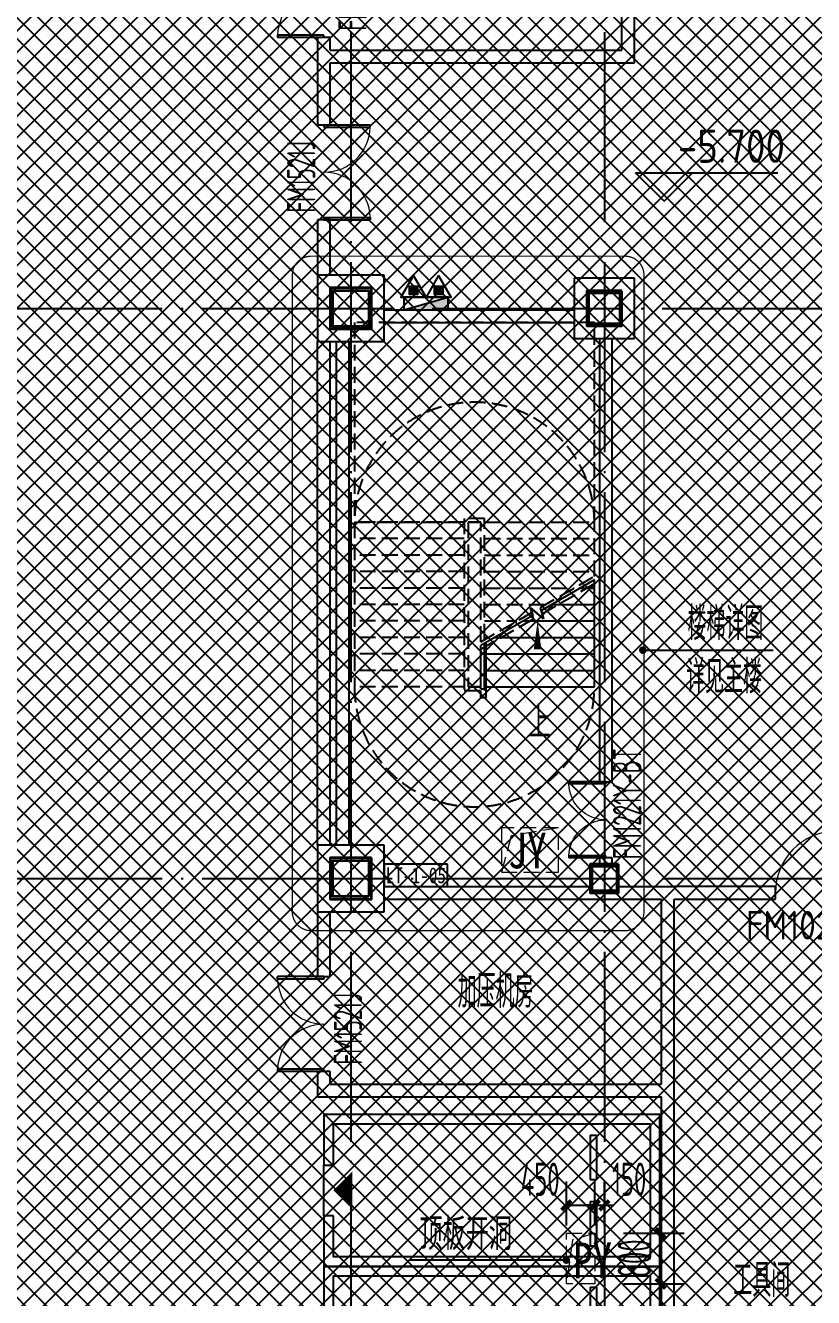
# Model space of a CAD drawing. Extents: x -473190 to 2138458, y -81875 to 2633646.
# Drawn here: x 941271 to 953708, y 46576 to 66660 of the extents above; entities that cross this region are included whole.
import ezdxf
from ezdxf.enums import TextEntityAlignment as Align

# ---------------------------------------------------------------- set-up
doc = ezdxf.new("R2010")
doc.units = 0
doc.header["$LTSCALE"] = 1000
for name, pattern in [('__DASH', [0.35, 0.25, -0.1]), ('DASH', [0.35, 0.25, -0.1]), ('DOTE', [2.42, 2, -0.2, 0.02, -0.2])]:
    doc.linetypes.add(name, pattern=pattern)
for name, color, linetype in [('00-停车位', 67, 'Continuous'), ('A-BEAM', 4, 'Continuous'), ('A-COLUMN', 2, 'Continuous'), ('A-DIM_SYMB', 3, 'Continuous'), ('A-PUB_TEXT', 7, 'Continuous'), ('A-ROOM_NAME', 23, 'Continuous'), ('A-STAIR', 3, 'Continuous'), ('A-WALL', 2, 'Continuous'), ('DIM_ELEV', 3, 'Continuous'), ('DIM_LEAD', 3, 'Continuous'), ('DOOR_FIRE', 4, 'Continuous'), ('DOOR_FIRE_TEXT', 7, 'Continuous'), ('DOTE', 1, 'DOTE'), ('PUB_DIM', 3, 'Continuous'), ('PUB_TEXT', 7, 'Continuous'), ('SRC-03F$0$A-SYMB-NUMB-T', 4, 'Continuous'), ('SRC-03F$0$A-WALL', 7, 'Continuous'), ('STAIR', 2, 'Continuous'), ('W-EQUIP_消火栓', 7, 'Continuous'), ('W-EQUIP_灭火器', 7, 'Continuous'), ('WINDOW', 4, 'Continuous'), ('WINDOW_TEXT', 7, 'Continuous'), ('索引线', 252, 'Continuous')]:
    doc.layers.add(name, color=color, linetype=linetype)
doc.layers.add('HOLE', color=52, linetype='Continuous', lineweight=15)
doc.layers.add('钢柱', color=51, linetype='Continuous', lineweight=35)
doc.styles.add('8B2_01', font='simhei.ttf', dxfattribs={"width": 0.8})
doc.styles.add('8B2_02', font='tssdeng.shx', dxfattribs={"width": 0.6, "bigfont": 'TSSDCHN.shx'})
doc.styles.add('_TCH_DIM', font='SIMPLEX', dxfattribs={"bigfont": 'GBCBIG'})
doc.styles.add('_TCH_DIM_T3', font='tssdeng.shx', dxfattribs={"width": 0.564706, "bigfont": '@@@tssdchn.shx'})
doc.styles.add('_TCH_WINDOW', font='tssdeng.shx', dxfattribs={"width": 0.8, "height": 3.5, "bigfont": 'tssdchn.shx'})
doc.styles.add('SRC-03F$0$ECADI-TXT', font='simplex.shx', dxfattribs={"bigfont": 'hztxt.shx'})
doc.styles.get("Standard").update_dxf_attribs({"font": 'gbenor.shx', "bigfont": 'gbcbig.shx'})
doc.dimstyles.new('_TCH_ARCH&&150', dxfattribs={"dimtxt": 525, "dimasz": 150, "dimexe": 375, "dimexo": 450, "dimgap": 150, "dimtad": 1, "dimdec": 0, "dimzin": 0, "dimdsep": 46, "dimtxsty": '_TCH_DIM_T3', "dimblk": 'ARCHTICK', "dimcen": 0.09, "dimclrt": 7, "dimazin": 2, "dimtfac": 1, "dimtdec": 0, "dimtix": 1, "dimtmove": 2, "dimatfit": 3, "dimfxl": 0, "dimtolj": 1, "dimtzin": 0, "dimarcsym": 0})

# ---------------------------------------------------------------- blocks, each defined once
blk = doc.blocks.new('车位2400x5300')
at = {"layer": '00-停车位', "color": 251}
for p, q in [((-875, -1000), (-175, -1000)), ((-875, -1100), (-875, -1000)), ((-175, -1100), (-175, -1000)), ((175, -1000), (875, -1000)), ((175, -1100), (175, -1000)), ((875, -1100), (875, -1000)), ((-875, -1100), (-175, -1100)), ((175, -1100), (875, -1100)), ((400, -5300), (-400, -5300))]:
    blk.add_line(p, q, dxfattribs=at)
blk.add_lwpolyline([(400, -5150), (400, -5300), (1200, -5300), (1200, 0), (-1200, 0), (-1200, -5300), (-400, -5300), (-400, -5150), (-1050, -5150), (-1050, -150), (1050, -150), (1050, -5150), (400, -5150)], dxfattribs=at)
blk.add_lwpolyline([(0, -5150, 0, 600, 0), (0, -4850, 600, 600, 0)], format="xyseb", dxfattribs=at)
blk = doc.blocks.new('A$C00330F2E')
at = {"layer": 'A-COLUMN'}
for p, q in [((5375, -89800), (4325, -89800)), ((4325, -89800), (4325, -90850)), ((5375, -90850), (5375, -89800)), ((4325, -90850), (5375, -90850)), ((5375, -98800), (4325, -98800)), ((4325, -98800), (4325, -99850)), ((5375, -99850), (5375, -98800)), ((4325, -99850), (5375, -99850))]:
    blk.add_line(p, q, dxfattribs=at)
at = {"layer": '钢柱', "color": 4, "lineweight": 35}
for points in [[(5175, -90000), (4525, -90000), (4525, -90650), (5175, -90650)], [(5135, -90610), (4565, -90610), (4565, -90040), (5135, -90040)], [(9125, -90050), (8575, -90050), (8575, -90600), (9125, -90600)], [(9095, -90570), (8605, -90570), (8605, -90080), (9095, -90080)], [(5175, -99000), (4525, -99000), (4525, -99650), (5175, -99650)], [(5135, -99610), (4565, -99610), (4565, -99040), (5135, -99040)], [(9075, -99100), (8625, -99100), (8625, -99550), (9075, -99550)], [(9045, -99520), (8655, -99520), (8655, -99130), (9045, -99130)]]:
    blk.add_lwpolyline(points, close=True, dxfattribs=at)
blk = doc.blocks.new('SRC-03F$0$ECADI-TAG-CODE')
at = {"layer": 'SRC-03F$0$A-SYMB-NUMB-T', "color": 1}
blk.add_lwpolyline([(3.41, 8.1), (13.41, 8.1), (13.41, 4.6), (3.41, 4.6)], close=True, dxfattribs=at)
at = {"layer": 'SRC-03F$0$A-SYMB-NUMB-T', "style": 'SRC-03F$0$ECADI-TXT', "width": 0.7}
blk.add_attdef('CODE', text='', height=2.5, dxfattribs=at).set_placement((8.41, 6.35), align=Align.MIDDLE_CENTER)
blk = doc.blocks.new('A$C00483281')
at = {"layer": 'A-BEAM'}
blk.add_lwpolyline([(2132, 3725), (2132, 2850), (2050, 2850), (2050, 2965)], dxfattribs=at)
at = {"layer": 'A-DIM_SYMB'}
blk.add_lwpolyline([(2946, 2895, 0, 0, 0), (2946, 4065, 0, 120, 0), (2946, 3615, 0, 0, 0)], format="xyseb", dxfattribs=at)
at = {"layer": 'A-STAIR', "color": 8, "linetype": '__DASH'}
for p, q in [((3843, 8775), (57, 8775)), ((57, 8775), (57, 5625)), ((3843, 5625), (3843, 8775)), ((57, 5625), (57, 3025)), ((1790, 5625), (57, 5625)), ((57, 5625), (1790, 5625)), ((2110, 5685), (1790, 5685)), ((1790, 5685), (1790, 2965)), ((1850, 5625), (1850, 3025)), ((2050, 5625), (1850, 5625)), ((1850, 5625), (1850, 3025)), ((1850, 5625), (2050, 5625)), ((2050, 3735), (2050, 5625)), ((2050, 3735), (2050, 5625)), ((2110, 3770), (2110, 5685)), ((2110, 5625), (3843, 5625)), ((2110, 5625), (3843, 5625)), ((3843, 4770), (3843, 5625)), ((1790, 5365), (57, 5365)), ((2110, 5365), (3843, 5365)), ((1790, 5105), (57, 5105)), ((2110, 5105), (3843, 5105)), ((1790, 4845), (57, 4845)), ((2110, 4845), (3843, 4845)), ((2994, 4280), (3843, 4770)), ((3020, 4180), (3843, 4655)), ((3843, 3025), (3843, 4655)), ((1790, 4585), (57, 4585)), ((2110, 4585), (3522, 4585)), ((3722, 4585), (3843, 4585)), ((1790, 4325), (57, 4325)), ((2110, 4325), (3072, 4325)), ((2882, 4100), (2836, 4272)), ((2836, 4272), (3042, 4100)), ((3042, 4100), (2994, 4280)), ((3272, 4325), (3843, 4325)), ((1790, 4065), (57, 4065)), ((2050, 3735), (2855, 4200)), ((2050, 3620), (2882, 4100)), ((2110, 4065), (2621, 4065)), ((2821, 4065), (3843, 4065)), ((1790, 3805), (57, 3805)), ((2050, 3025), (2050, 3620)), ((2050, 3025), (2050, 3620)), ((2110, 3805), (2171, 3805)), ((2110, 2965), (2110, 3654)), ((2371, 3805), (3843, 3805)), ((1790, 3545), (57, 3545)), ((2110, 3545), (3843, 3545)), ((1790, 3285), (57, 3285)), ((2110, 3285), (3843, 3285)), ((1790, 3025), (57, 3025)), ((1850, 3025), (2050, 3025)), ((2050, 3025), (1850, 3025)), ((2110, 3025), (3843, 3025)), ((1790, 2965), (2110, 2965))]:
    blk.add_line(p, q, dxfattribs=at)
at = {"layer": 'A-STAIR'}
for p, q in [((3843, 4713), (3007, 4230)), ((3843, 3025), (3843, 4713)), ((3622, 4585), (3843, 4585)), ((3042, 4100), (2836, 4272)), ((2836, 4272), (2869, 4150)), ((3007, 4230), (3042, 4100)), ((3172, 4325), (3843, 4325)), ((2869, 4150), (2050, 3677)), ((2721, 4065), (3843, 4065)), ((2050, 3025), (2050, 3677)), ((2050, 2995), (2050, 3677)), ((2110, 2995), (2110, 3712)), ((2271, 3805), (3843, 3805)), ((2110, 3545), (3843, 3545)), ((2110, 3285), (3843, 3285)), ((2110, 3025), (3843, 3025)), ((2050, 2995), (2110, 2995))]:
    blk.add_line(p, q, dxfattribs=at)
at = {"layer": 'STAIR', "color": 9, "linetype": 'DASH'}
for centre, start, end in [((1950, 5625), 0, 180), ((1950, 3025), 180, 0)]:
    blk.add_arc(centre, 1893, start, end, dxfattribs=at)
at = {"layer": 'A-PUB_TEXT', "style": '_TCH_DIM'}
blk.add_text('上', height=506, dxfattribs=at).set_placement((2790, 2213))
blk = doc.blocks.new('_ArchTick')
at = {"color": 0, "linetype": 'ByBlock', "const_width": 0.4}
blk.add_lwpolyline([(-0.5, -0.5), (0.5, 0.5)], dxfattribs=at)
blk = doc.blocks.new('*D5600')
at = {"layer": 'Defpoints', "color": 0, "transparency": 16777216}
for p in [(26700, -111610), (26550, -112380), (26700, -112380)]:
    blk.add_point(p, dxfattribs=at)
at = {"layer": 'PUB_DIM', "color": 0, "lineweight": -2, "transparency": 16777216}
for p, q in [((26550, -111930), (26550, -111235)), ((26700, -111930), (26700, -111235)), ((26550, -111610), (26400, -111610)), ((26550, -111610), (26700, -111610)), ((26700, -111610), (26850, -111610))]:
    blk.add_line(p, q, dxfattribs=at)
at = {"layer": 'PUB_DIM', "color": 0, "lineweight": -2, "transparency": 16777216, "xscale": 150, "yscale": 150, "zscale": 150}
blk.add_blockref('_ArchTick', (26550, -111610), dxfattribs=at)
at = {"layer": 'PUB_DIM', "color": 0, "lineweight": -2, "transparency": 16777216, "xscale": 150, "yscale": 150, "zscale": 150, "rotation": 180}
blk.add_blockref('_ArchTick', (26700, -111610), dxfattribs=at)
at = {"layer": 'PUB_DIM', "color": 7, "transparency": 16777216, "insert": (27092, -111198), "char_height": 525, "attachment_point": 5, "style": '_TCH_DIM_T3'}
blk.add_mtext('\\A1;150', dxfattribs=at)
blk = doc.blocks.new('*D5601')
at = {"layer": 'Defpoints', "color": 0, "transparency": 16777216}
for p in [(26550, -111610), (26100, -112380), (26550, -112380)]:
    blk.add_point(p, dxfattribs=at)
at = {"layer": 'PUB_DIM', "color": 0, "lineweight": -2, "transparency": 16777216}
for p, q in [((26100, -111930), (26100, -111235)), ((26550, -111930), (26550, -111235)), ((26100, -111610), (26550, -111610))]:
    blk.add_line(p, q, dxfattribs=at)
at = {"layer": 'PUB_DIM', "color": 0, "lineweight": -2, "transparency": 16777216, "xscale": 150, "yscale": 150, "zscale": 150, "rotation": 180}
blk.add_blockref('_ArchTick', (26100, -111610), dxfattribs=at)
at = {"layer": 'PUB_DIM', "color": 0, "lineweight": -2, "transparency": 16777216, "xscale": 150, "yscale": 150, "zscale": 150}
blk.add_blockref('_ArchTick', (26550, -111610), dxfattribs=at)
at = {"layer": 'PUB_DIM', "color": 7, "transparency": 16777216, "insert": (25688, -111198), "char_height": 525, "attachment_point": 5, "style": '_TCH_DIM_T3'}
blk.add_mtext('\\A1;450', dxfattribs=at)
blk = doc.blocks.new('*D5602')
at = {"layer": 'Defpoints', "color": 0, "transparency": 16777216}
for p in [(26550, -112050), (27587, -112050), (26550, -112850)]:
    blk.add_point(p, dxfattribs=at)
at = {"layer": 'PUB_DIM', "color": 0, "lineweight": -2, "transparency": 16777216}
for p, q in [((27000, -112050), (27962, -112050)), ((27587, -112050), (27587, -111900)), ((27587, -112850), (27587, -112050)), ((27000, -112850), (27962, -112850)), ((27587, -112850), (27587, -113000))]:
    blk.add_line(p, q, dxfattribs=at)
at = {"layer": 'PUB_DIM', "color": 0, "lineweight": -2, "transparency": 16777216, "xscale": 150, "yscale": 150, "zscale": 150}
for p, rotation in [((27587, -112050), 270), ((27587, -112850), 90)]:
    blk.add_blockref('_ArchTick', p, dxfattribs=dict(at, rotation=rotation))
at = {"layer": 'PUB_DIM', "color": 7, "transparency": 16777216, "insert": (27174, -112450), "char_height": 525, "attachment_point": 5, "rotation": 90, "style": '_TCH_DIM_T3'}
blk.add_mtext('\\A1;800', dxfattribs=at)
blk = doc.blocks.new('*D5603')
at = {"layer": 'Defpoints', "color": 0, "transparency": 16777216}
for p in [(26550, -112850), (27587, -112850), (26550, -115450)]:
    blk.add_point(p, dxfattribs=at)
at = {"layer": 'PUB_DIM', "color": 0, "lineweight": -2, "transparency": 16777216}
for p, q in [((27000, -112850), (27962, -112850)), ((27587, -115450), (27587, -112850)), ((27000, -115450), (27962, -115450))]:
    blk.add_line(p, q, dxfattribs=at)
at = {"layer": 'PUB_DIM', "color": 0, "lineweight": -2, "transparency": 16777216, "xscale": 150, "yscale": 150, "zscale": 150}
for p, rotation in [((27587, -112850), 90), ((27587, -115450), 270)]:
    blk.add_blockref('_ArchTick', p, dxfattribs=dict(at, rotation=rotation))
at = {"layer": 'PUB_DIM', "color": 7, "transparency": 16777216, "insert": (27174, -114150), "char_height": 525, "attachment_point": 5, "rotation": 90, "style": '_TCH_DIM_T3'}
blk.add_mtext('\\A1;2600', dxfattribs=at)
blk = doc.blocks.new('$TwtSys$00000434')
for p, q in [((-0.5, 0.5), (-0.5, -0.5)), ((-0.5, -0.5), (0.5, 0.5)), ((0.5, 0.5), (-0.5, 0.5)), ((0.5, -0.5), (0.5, 0.5)), ((-0.5, -0.5), (0.5, -0.5))]:
    blk.add_line(p, q)
blk.add_solid([(0.5, -0.5), (0.5, 0.5), (-0.5, -0.5)])
blk = doc.blocks.new('$TwtSys$00000546')
h = blk.add_hatch()
h.set_pattern_fill('ANSI31', color=256, scale=200, style=0)
h.set_pattern_definition([(45, (-38543.802, -6670.83), (-17.67767, 17.67767), [])])
h.paths.add_polyline_path([(-65, 174), (65, 174), (65, 44), (-65, 44)])
for points in [[(0, 344), (-198, 0), (198, 0)], [(-65, 174), (65, 174), (65, 44), (-65, 44)]]:
    blk.add_lwpolyline(points, close=True)
blk = doc.blocks.new('ADFASDF')
h = blk.add_hatch()
h.set_pattern_fill('ANSI37', color=8, scale=150)
h.set_pattern_definition([(45, (0, 0), (-168.3798, 168.3798), []), (135, (0, 0), (-168.3798, -168.3798), [])])
h.paths.add_polyline_path([(521397, 239186), (521397, 224886), (539697, 224886), (539697, 169261), (524947, 169261), (524947, 171211), (527822, 171211), (527922, 176611), (501318, 176611), (501125, 109884), (530547, 109887), (530547, 107449), (538188, 100503), (536147, 98236), (540086, 94690), (517812, 69953), (517812, 59790), (482108, 20136), (405247, 20136), (405247, 26086), (391997, 40436), (391997, 64736), (399997, 64738), (399997, 239186), (409022, 239186)])
blk = doc.blocks.new('$DorLib2D$00000002')
for p, q in [((-0.5, 0), (-0.5, 0.4875)), ((-0.475, 0.4875), (-0.5, 0.4875)), ((-0.475, 0), (-0.475, 0.4875)), ((0.475, 0), (0.475, 0.4875)), ((0.475, 0.4875), (0.5, 0.4875)), ((0.5, 0), (0.5, 0.4875)), ((-0.5, 0), (-0.475, 0)), ((0.5, 0), (0.475, 0))]:
    blk.add_line(p, q)
at = {"lineweight": 13}
for centre, start, end in [((-0.4875, 0), 0, 88.53072), ((0.4875, 0), 91.46928, 180)]:
    blk.add_arc(centre, 0.4875, start, end, dxfattribs=at)
blk = doc.blocks.new('$DorLib2D$00000001')
for p, q in [((0.45, 0.975), (0.5, 0.975)), ((0.45, 0), (0.45, 0.975)), ((0.5, 0), (0.5, 0.975)), ((0.5, 0), (0.45, 0))]:
    blk.add_line(p, q)
at = {"lineweight": 13}
blk.add_arc((0.475, 0), 0.975, 91.4693, 180, dxfattribs=at)
blk = doc.blocks.new('A$C031B73C8')
at = {"layer": 'HOLE', "linetype": 'DASH'}
for points in [[(25975, -105650), (25075, -105650), (25075, -106350), (25975, -106350), (25975, -105650)], [(25975, -105650), (25230.4, -105776), (25075, -106350)], [(26100, -112050), (26550, -112050), (26550, -112850), (26100, -112850), (26100, -112050)], [(26550, -112050), (26195.3, -112158.1), (26100, -112850)]]:
    blk.add_lwpolyline(points, dxfattribs=at)
at = {"layer": 'PUB_DIM'}
for base, p1, p2, picture, middle in [((26550, -111610.1), (26100, -112380), (26550, -112380), '*D5601', (25688.3, -111197.6)), ((26700, -111610.1), (26550, -112380), (26700, -112380), '*D5600', (27092.3, -111197.6))]:
    dim = blk.add_linear_dim(base=base, p1=p1, p2=p2, angle=0, dimstyle='_TCH_ARCH&&150', dxfattribs=at)
    dim.commit()
    dim.dimension.update_dxf_attribs({"geometry": picture, "text_midpoint": middle, "dimtype": 161})
for p1, p2, picture, middle in [((26550, -112850), (26550, -112050), '*D5602', (27174.5, -112450)), ((26550, -115450), (26550, -112850), '*D5603', (27174.5, -114150))]:
    dim = blk.add_aligned_dim(p1=p1, p2=p2, distance=-1037, dimstyle='_TCH_ARCH&&150', dxfattribs=at)
    dim.commit()
    dim.dimension.update_dxf_attribs({"geometry": picture, "text_midpoint": middle})

msp = doc.modelspace()

# ---------------------------------------------------------------- linework, layer by layer
at = {"layer": 'A-COLUMN'}
for p, q in [((946931.7, 62717.4), (945881.7, 62717.4)), ((945881.7, 62717.4), (945881.7, 61667.4)), ((946931.7, 61667.4), (946931.7, 62717.4)), ((950881.7, 62667.4), (949931.7, 62667.4)), ((949931.7, 62667.4), (949931.7, 61717.4)), ((950881.7, 61717.4), (950881.7, 62667.4)), ((945881.7, 61667.4), (946931.7, 61667.4)), ((949931.7, 61717.4), (950881.7, 61717.4)), ((946931.7, 53717.4), (945881.7, 53717.4)), ((945881.7, 53717.4), (945881.7, 52667.4)), ((946931.7, 52667.4), (946931.7, 53717.4)), ((950631.7, 53417.4), (950181.7, 53417.4)), ((950181.7, 53417.4), (950181.7, 52967.4)), ((950631.7, 52967.4), (950631.7, 53417.4)), ((950181.7, 52967.4), (950631.7, 52967.4)), ((945881.7, 52667.4), (946931.7, 52667.4))]:
    msp.add_line(p, q, dxfattribs=at)
at = {"layer": 'A-WALL'}
for p, q in [((950681.7, 66267.4), (950681.7, 70717.4)), ((950881.7, 66067.4), (950881.7, 70717.4)), ((946081.7, 66467.4), (945881.7, 66467.4)), ((945881.7, 66467.4), (945881.7, 66167.4)), ((946081.7, 66267.4), (946081.7, 66467.4)), ((945881.7, 66167.4), (945881.7, 65092.4)), ((946081.7, 66267.4), (950681.7, 66267.4)), ((946081.7, 66067.4), (950881.7, 66067.4)), ((946081.7, 65092.4), (946081.7, 66067.4)), ((945881.7, 65092.4), (946081.7, 65092.4)), ((946081.7, 63592.4), (945881.7, 63592.4)), ((945881.7, 63592.4), (945881.7, 62717.4)), ((946081.7, 62717.4), (946081.7, 63592.4)), ((946931.7, 62167.4), (949931.7, 62167.4)), ((946931.7, 61967.4), (949931.7, 61967.4)), ((945881.7, 53717.4), (945881.7, 61667.4)), ((946081.7, 53717.4), (946081.7, 61667.4)), ((946181.7, 53717.4), (946181.7, 61667.4)), ((946381.7, 53717.4), (946381.7, 61667.4)), ((950331.7, 61717.4), (950331.7, 54717.4)), ((950531.7, 54717.4), (950531.7, 61717.4)), ((950331.7, 54717.4), (950531.7, 54717.4)), ((950531.7, 53517.4), (950331.7, 53517.4)), ((950331.7, 53517.4), (950331.7, 53417.4)), ((950531.7, 53417.4), (950531.7, 53517.4)), ((946931.7, 53067.4), (950181.7, 53067.4)), ((950631.7, 53067.4), (951306.7, 53067.4)), ((951306.7, 53067.4), (951306.7, 53067.4)), ((951306.7, 53067.4), (951506.7, 53067.4)), ((953106.7, 53067.4), (951506.7, 53067.4)), ((951506.7, 53067.4), (951506.7, 53067.4)), ((953106.7, 52867.4), (953106.7, 53067.4)), ((946931.7, 52867.4), (950281.7, 52867.4)), ((950281.7, 52867.4), (951306.7, 52867.4)), ((951306.7, 49942.4), (951306.7, 52867.4)), ((951506.7, 49842.4), (951506.7, 52867.4)), ((951506.7, 52867.4), (953106.7, 52867.4)), ((945881.7, 52667.4), (945881.7, 51642.4)), ((946081.7, 51642.4), (946081.7, 52667.4)), ((945881.7, 51642.4), (946081.7, 51642.4)), ((946081.7, 50142.4), (945881.7, 50142.4)), ((945881.7, 50142.4), (945881.7, 49742.4)), ((946081.7, 49942.4), (946081.7, 50142.4)), ((946081.7, 49942.4), (951306.7, 49942.4)), ((951506.7, 40367.4), (951506.7, 49842.4)), ((945881.7, 49742.4), (951306.7, 49742.4)), ((951306.7, 40167.4), (951306.7, 49742.4))]:
    msp.add_line(p, q, dxfattribs=at)
at = {"layer": 'DIM_ELEV'}
for p, q in [((951349.4, 63883), (950899.4, 64333)), ((950899.4, 64333), (953145.3, 64333)), ((951349.4, 63883), (951799.4, 64333))]:
    msp.add_line(p, q, dxfattribs=at)
at = {"layer": 'DIM_LEAD'}
for p, q in [((951014.1, 56797.4), (951968.9, 56797.4)), ((951014.1, 56797.4), (951968.9, 56797.4)), ((951014.1, 56797.4), (951968.9, 56797.4)), ((951014.1, 56797.4), (951968.9, 56797.4)), ((951968.9, 56797.4), (953070.3, 56797.4)), ((948814.7, 47167.4), (947332.1, 47167.4)), ((949806.7, 47167.4), (948814.7, 47167.4))]:
    msp.add_line(p, q, dxfattribs=at)
at = {"layer": 'DIM_LEAD', "const_width": 60}
for points in [[(950984.1, 56797.4, 1), (951044.1, 56797.4, 1)], [(950984.1, 56797.4, 1), (951044.1, 56797.4, 1)], [(950984.1, 56797.4, 1), (951044.1, 56797.4, 1)], [(950984.1, 56797.4, 1), (951044.1, 56797.4, 1)], [(949836.7, 47167.4, 1), (949776.7, 47167.4, 1)]]:
    msp.add_lwpolyline(points, format="xyb", close=True, dxfattribs=at)
at = {"layer": 'DOTE', "color": 16, "linetype": 'DOTE', "ltscale": 1.5}
for p, q in [((946406.7, 171823.5), (946406.7, -58315.4)), ((950406.7, 171823.5), (950406.7, -58315.4)), ((900498, 62192.4), (1024406.7, 62192.4)), ((900498, 53192.4), (1024406.7, 53192.4))]:
    msp.add_line(p, q, dxfattribs=at)
at = {"layer": '索引线', "linetype": 'DASH', "const_width": 20}
msp.add_lwpolyline([(945781.7, 63017.4), (950731.7, 63017.4, -0.4142136), (951031.7, 62717.4), (951031.7, 52667.4, -0.4142136), (950731.7, 52367.4), (945781.7, 52367.4, -0.4142136), (945481.7, 52667.4), (945481.7, 62717.4, -0.4142136)], format="xyb", close=True, dxfattribs=at)

# ---------------------------------------------------------------- block references
for name, p in [('ADFASDF', (518159.5, -74243.9)), ('A$C031B73C8', (923706.7, 159642.4)), ('A$C00330F2E', (941556.7, 152517.4)), ('A$C00330F2E', (941556.7, 152517.4)), ('A$C00483281', (946406.7, 53192.4))]:
    msp.add_blockref(name, p)
at = {"layer": '00-停车位', "rotation": 270}
msp.add_blockref('车位2400x5300', (951281.7, 45867.4), dxfattribs=at)
at = {"layer": 'DOOR_FIRE'}
ref = msp.add_blockref('$DorLib2D$00000002', (945981.7, 67217.4), dxfattribs=dict(at, xscale=1500, yscale=1500, zscale=200, rotation=90.00000000000263))
ref.add_attrib('A', 'FM1521J', (946656.1, 66577.7), dxfattribs={"layer": 'DOOR_FIRE_TEXT', "height": 446.25, "rotation": 90, "style": '_TCH_WINDOW', "width": 0.564706})
ref = msp.add_blockref('$DorLib2D$00000002', (945981.7, 64342.4), dxfattribs=dict(at, xscale=-1500, yscale=-1500, zscale=200, rotation=90.00000000000335))
ref.add_attrib('A', 'FM1521J', (945845.7, 63702.7), dxfattribs={"layer": 'DOOR_FIRE_TEXT', "height": 446.25, "rotation": 90, "style": '_TCH_WINDOW', "width": 0.564706})
ref = msp.add_blockref('$DorLib2D$00000002', (950431.7, 54117.4), dxfattribs=dict(at, xscale=-1200, yscale=1200, zscale=200, rotation=90.00000022556583))
ref.add_attrib('A', 'FM1221Y-BT', (950988.3, 53496.9), dxfattribs={"layer": 'DOOR_FIRE_TEXT', "height": 446.25, "rotation": 90, "style": '_TCH_WINDOW', "width": 0.564706})
ref = msp.add_blockref('$DorLib2D$00000002', (945981.7, 50892.4), dxfattribs=dict(at, xscale=1500, yscale=1500, zscale=200, rotation=90))
ref.add_attrib('A', 'FM1521J', (946584.1, 50252.6), dxfattribs={"layer": 'DOOR_FIRE_TEXT', "height": 446.25, "rotation": 90, "style": '_TCH_WINDOW', "width": 0.564706})
at = {"layer": 'HOLE', "linetype": 'DASH', "rotation": 270}
msp.add_blockref('车位2400x5300', (951281.7, 48267.4), dxfattribs=at)
at = {"layer": 'SRC-03F$0$A-WALL'}
ref = msp.add_blockref('SRC-03F$0$ECADI-TAG-CODE', (948272.6, 52607.4), dxfattribs=dict(at, xscale=-100, yscale=100, zscale=100))
ref.add_attrib('CODE', 'LT-1-05', dxfattribs={"layer": 'SRC-03F$0$A-SYMB-NUMB-T', "height": 250, "style": '8B2_01', "width": 0.8}).set_placement((947431.7, 53242.4), align=Align.MIDDLE_CENTER)
at = {"layer": 'W-EQUIP_消火栓', "xscale": 700, "yscale": 200, "zscale": 700}
msp.add_blockref('$TwtSys$00000434', (947593, 62267.4), dxfattribs=at)
at = {"layer": 'W-EQUIP_灭火器'}
for p in [(947394.6, 62367.4), (947791.4, 62367.4)]:
    msp.add_blockref('$TwtSys$00000546', p, dxfattribs=at)
at = {"layer": 'WINDOW'}
ref = msp.add_blockref('$DorLib2D$00000001', (953606.7, 52967.4), dxfattribs=dict(at, xscale=1000, yscale=1000, zscale=1000))
ref.add_attrib('A', 'FM1021Y', (952641.2, 52228.7), dxfattribs={"layer": 'WINDOW_TEXT', "height": 450})

# ---------------------------------------------------------------- texts
at = {"layer": 'A-ROOM_NAME', "color": 1, "style": '8B2_01', "width": 0.8}
for s, p in [('JY', (948882.7, 53352.3)), ('PY', (949914.5, 46882))]:
    msp.add_text(s, height=563.29, dxfattribs=at).set_placement(p)
at = {"layer": 'A-ROOM_NAME', "style": '8B2_02', "width": 0.6}
for s, p in [('加压机房', (948091.7, 51148.6)), ('工具间', (952443, 46586.1))]:
    msp.add_text(s, height=525, dxfattribs=at).set_placement(p)
at = {"layer": 'PUB_TEXT'}
for s, height, p in [('-5.700', 525, (951568.7, 64490.5)), ('顶板开洞', 506.38, (947489.6, 47324.9))]:
    msp.add_text(s, height=height, dxfattribs=at).set_placement(p)
at = {"layer": 'PUB_TEXT', "style": '8B2_02', "width": 0.6}
for s, p in [('楼梯详图', (951719.7, 56954.9)), ('详见主楼', (951697.4, 56114.9))]:
    msp.add_text(s, height=525, dxfattribs=at).set_placement(p)

doc.saveas('drawing.dxf')
